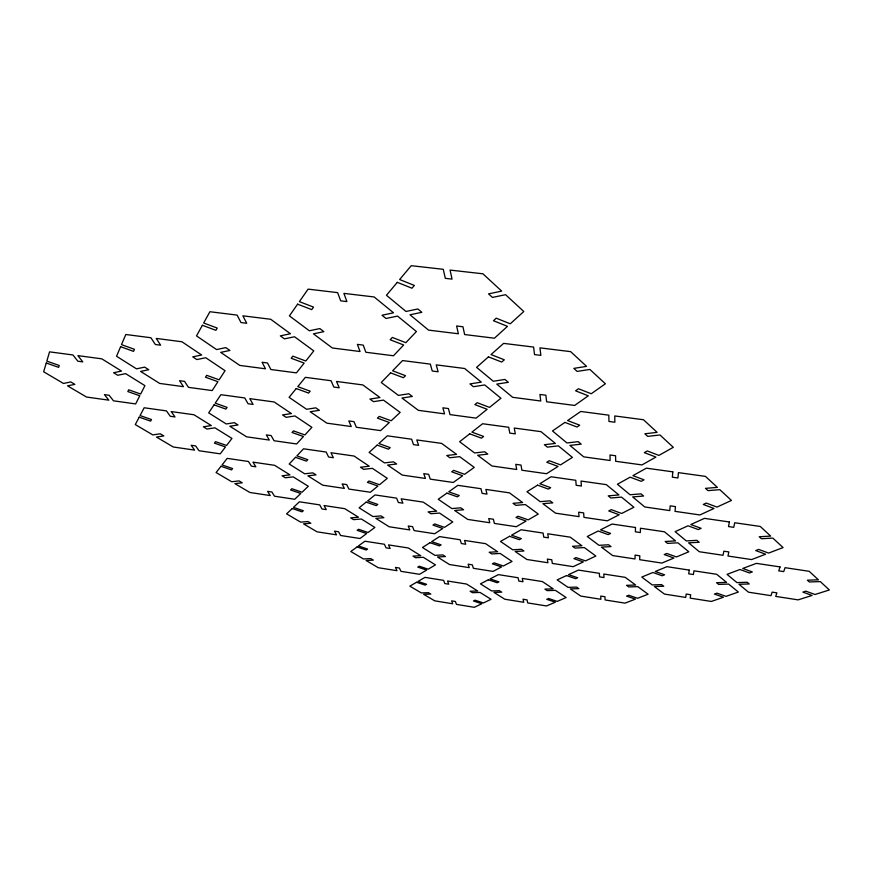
<?xml version="1.0" encoding="UTF-8"?>
<svg xmlns="http://www.w3.org/2000/svg" width="873" height="873" viewBox="0 0 873 873"><rect width="100%" height="100%" fill="white"/><g stroke="black" fill="none" stroke-linecap="round" stroke-linejoin="round"><path stroke-width="1.31" d="M635.489 527.499L635.38 531.821L640.324 532.552L640.466 528.241L664.429 531.788L675.549 540.911L665.193 541.489L667.518 543.377L677.863 542.81L688.797 551.78L676.477 556.952L666.776 553.471L664.244 554.562L673.923 558.022L661.898 563.074L639.68 559.691L639.811 555.817L635.097 555.097L634.998 558.971L612.66 555.566L601.41 547.131L611.024 546.596L608.623 544.774L598.998 545.319L587.256 536.513L598.18 531.013L608.197 534.603L610.576 533.425L600.537 529.824L612.038 524.04L635.489 527.499M672.821 471.846L672.352 477.193L677.917 477.968L678.43 472.631L705.471 476.385L717.355 487.374L705.493 488.367L707.981 490.626L719.821 489.666L731.454 500.436L716.973 507.093L706.257 503.066L703.289 504.463L713.972 508.479L699.895 514.95L675.015 511.349L675.473 506.613L670.191 505.849L669.777 510.596L644.787 506.973L632.674 496.923L643.587 496.039L641 493.856L630.077 494.762L617.397 484.242L630.153 477.171L641.251 481.339L644.034 479.834L632.903 475.654L646.391 468.168L672.821 471.846M689.234 570.091L688.71 573.823L693.402 574.543L693.959 570.811L716.711 574.292L726.576 582.389L716.537 582.717L718.61 584.397L728.628 584.081L738.351 592.047L725.998 596.357L716.951 593.16L714.409 594.066L723.433 597.241L711.342 601.453L690.183 598.136L690.685 594.753L686.2 594.055L685.72 597.427L664.44 594.087L654.39 586.547L663.742 586.252L661.603 584.626L652.24 584.932L641.775 577.075L652.884 572.492L662.203 575.776L664.615 574.794L655.274 571.499L666.961 566.675L689.234 570.091M729.424 521.978L728.497 526.561L733.756 527.325L734.728 522.752L760.252 526.452L770.673 536.098L759.237 536.742L761.431 538.728L772.845 538.106L783.07 547.578L768.633 553.078L758.702 549.423L755.734 550.568L765.632 554.213L751.566 559.571L727.984 556.036L728.857 551.943L723.848 551.19L723.019 555.283L699.317 551.736L688.611 542.842L699.186 542.264L696.905 540.343L686.32 540.933L675.135 531.646L688.044 525.786L698.302 529.573L701.117 528.329L690.827 524.531L704.456 518.355L729.424 521.978M46.258 363.004L43.65 371.778L63.489 383.465L70.778 381.938L74.86 384.349L67.559 385.866L86.525 397.04L108.809 400.161L104.444 394.618L109.147 395.273L113.479 400.816L135.653 403.926L139.789 395.764L127.84 391.562L128.68 389.805L140.673 394.029L144.929 385.648L125.603 373.633L117.713 375.27L113.61 372.738L121.511 371.08L101.803 358.836L77.904 355.638L82.771 361.869L77.85 361.204L72.939 354.973L49.565 351.852L46.815 361.116L59.255 365.492L58.655 367.369L46.258 363.004M780.036 566.915L778.749 570.855L783.725 571.608L785.056 567.679L809.206 571.313L818.394 579.825L807.383 580.185L809.315 581.953L820.314 581.604L829.35 589.973L815.044 594.502L805.812 591.163L802.865 592.112L812.076 595.451L798.108 599.871L775.715 596.401L776.905 592.865L772.158 592.134L771.001 595.67L748.488 592.189L738.984 584.288L749.209 583.961L747.179 582.258L736.943 582.597L727.023 574.347L739.977 569.502L749.503 572.95L752.308 571.913L742.759 568.465L756.4 563.358L780.036 566.915M120.616 346.701L116.546 356.26L136.504 368.843L144.667 367.129L148.759 369.726L140.597 371.418L159.65 383.422L183.472 386.663L179.522 380.683L184.552 381.37L188.459 387.35L212.172 390.58L217.923 381.708L205.504 377.223L206.683 375.314L219.145 379.82L225.059 370.687L205.744 357.734L196.862 359.567L192.758 356.85L201.641 354.984L181.9 341.758L156.223 338.429L160.643 345.195L155.361 344.508L150.898 337.742L125.81 334.501L121.489 344.628L134.453 349.32L133.525 351.361L120.616 346.701M139.2 417.163L135.282 424.573L152.84 434.929L160.206 433.772L163.818 435.922L156.453 437.057L173.269 446.987L194.581 450.097L191.143 445.274L195.639 445.917L199.033 450.741L220.225 453.84L225.474 446.954L214.442 443.124L215.522 441.651L226.587 445.481L231.956 438.421L214.922 427.814L206.988 429.047L203.376 426.81L211.31 425.566L193.97 414.762L171.184 411.565L174.982 416.945L170.29 416.279L166.459 410.899L144.176 407.767L140.051 415.57L151.509 419.542L150.625 421.124L139.2 417.163M202.383 325.28L196.501 335.887L216.58 349.571L225.801 347.629L229.915 350.455L220.694 352.376L239.813 365.416L265.479 368.799L262.064 362.262L267.498 362.972L270.859 369.508L296.438 372.88L304.153 363.092L291.189 358.257L292.793 356.14L305.801 361.007L313.778 350.891L294.528 336.76L284.434 338.855L280.342 335.876L290.436 333.748L270.706 319.267L242.869 315.819L246.71 323.272L240.992 322.552L237.096 315.098L209.902 311.726L203.66 322.988L217.224 328.062L215.904 330.321L202.383 325.28M214.049 404.876L208.68 412.885L226.227 423.962L234.411 422.674L238.013 424.965L229.828 426.231L246.612 436.827L269.299 440.057L266.32 434.896L271.11 435.572L274.057 440.745L296.645 443.964L303.444 436.533L292.029 432.473L293.448 430.88L304.895 434.95L311.89 427.323L294.987 415.963L286.126 417.338L282.546 414.948L291.396 413.562L274.155 401.973L249.787 398.645L253.094 404.439L248.074 403.752L244.724 397.946L220.891 394.694L215.216 403.151L227.1 407.385L225.9 409.088L214.049 404.876M297.606 304.164L289.421 315.884L309.337 330.78L319.824 328.575L323.883 331.653L313.418 333.835L332.34 347.989L360.047 351.513L357.373 344.377L363.233 345.108L365.852 352.256L393.472 355.769L403.675 344.988L390.176 339.772L392.304 337.436L405.847 342.685L416.421 331.522L397.542 316.091L386.019 318.481L381.992 315.24L393.527 312.807L374.146 296.962L343.897 293.372L346.908 301.589L340.699 300.847L337.622 292.63L308.104 289.127L299.384 301.621L313.538 307.11L311.705 309.62L297.606 304.164M220.989 466.291L216.089 472.533L231.705 481.754L239.06 480.903L242.268 482.813L234.913 483.642L249.907 492.481L270.248 495.569L267.585 491.357L271.885 492.001L274.515 496.213L294.747 499.269L300.803 493.452L290.589 489.971L291.844 488.716L302.091 492.219L308.289 486.272L293.175 476.865L285.296 477.771L282.099 475.785L289.978 474.879L274.635 465.32L252.941 462.144L255.865 466.804L251.391 466.149L248.434 461.49L227.209 458.369L222.048 464.938L232.633 468.561L231.541 469.892L220.989 466.291M296.242 388.54L289.094 397.335L306.598 409.295L315.775 407.844L319.365 410.31L310.188 411.75L326.895 423.165L351.252 426.548L348.818 420.939L353.969 421.648L356.348 427.257L380.606 430.618L389.325 422.499L377.452 418.145L379.264 416.399L391.18 420.775L400.161 412.405L383.454 400.107L373.48 401.667L369.923 399.081L379.908 397.499L362.841 384.938L336.531 381.457L339.226 387.787L333.824 387.066L331.074 380.737L305.364 377.332L297.791 386.641L310.177 391.191L308.584 393.068L296.242 388.54M397.291 282.339L386.444 295.281L405.989 311.465L417.861 308.977L421.845 312.316L409.994 314.771L428.523 330.114L458.39 333.77L456.612 325.989L462.941 326.764L464.643 334.545L494.434 338.2L507.464 326.349L493.474 320.729L496.213 318.165L510.258 323.818L523.789 311.508L505.565 294.692L492.437 297.42L488.531 293.874L501.68 291.113L482.9 273.795L450.064 270.084L452.05 279.12L445.328 278.345L443.255 269.31L411.238 265.687L399.638 279.524L414.369 285.449L411.958 288.221L397.291 282.339M295.5 457.31L289.181 464.021L304.699 473.799L312.818 472.871L316.004 474.89L307.885 475.818L322.748 485.192L344.355 488.4L342.151 483.926L346.701 484.591L348.884 489.066L370.37 492.263L377.933 486.043L367.391 482.354L368.973 481.012L379.537 484.722L387.285 478.339L372.389 468.343L363.648 469.336L360.484 467.23L369.235 466.226L354.078 456.044L330.954 452.727L333.377 457.725L328.608 457.037L326.153 452.039L303.52 448.798L296.864 455.87L307.798 459.7L306.412 461.13L295.5 457.31M390.602 372.869L381.239 382.505L398.448 395.404L408.793 393.767L412.307 396.44L401.973 398.044L418.374 410.332L444.543 413.867L442.862 407.811L448.395 408.553L450.031 414.61L476.112 418.134L487.167 409.273L474.868 404.614L477.182 402.704L489.524 407.385L500.938 398.241L484.722 384.949L473.428 386.706L469.969 383.913L481.274 382.123L464.665 368.504L436.238 364.87L438.104 371.778L432.255 371.025L430.334 364.117L402.562 360.571L392.621 370.796L405.487 375.674L403.413 377.725L390.602 372.869M292.248 508.533L286.595 513.859L300.628 522.141L307.94 521.541L310.832 523.254L303.52 523.844L317.008 531.81L336.52 534.843L334.468 531.133L338.582 531.777L340.601 535.487L359.992 538.51L366.66 533.556L357.133 530.337L358.53 529.267L368.079 532.497L374.888 527.445L361.357 519.009L353.543 519.642L350.673 517.875L358.487 517.231L344.759 508.675L324.014 505.532L326.251 509.625L321.973 508.97L319.714 504.878L299.395 501.8L293.47 507.388L303.324 510.716L302.08 511.851L292.248 508.533M377.136 445.11L369.104 452.41L384.469 462.897L393.516 461.85L396.658 464.021L387.623 465.058L402.311 475.087L425.413 478.448L423.765 473.635L428.643 474.334L430.258 479.146L453.251 482.485L462.625 475.741L451.712 471.813L453.665 470.361L464.622 474.312L474.246 467.382L459.635 456.644L449.857 457.758L446.758 455.499L456.546 454.364L441.651 443.408L416.803 439.948L418.614 445.339L413.507 444.63L411.652 439.228L387.35 435.834L378.871 443.539L390.22 447.631L388.452 449.18L377.136 445.11M488.444 356.861L476.593 367.369L493.321 381.261L504.932 379.439L508.348 382.309L496.748 384.109L512.669 397.313L540.747 401.002L539.929 394.454L545.876 395.229L546.629 401.776L574.63 405.443L588.304 395.807L575.602 390.831L578.483 388.747L591.228 393.756L605.382 383.782L589.875 369.432L577.14 371.407L573.823 368.384L586.58 366.376L570.658 351.644L539.961 347.858L540.845 355.376L534.538 354.591L533.599 347.072L503.634 343.384L491.008 354.58L504.321 359.807L501.713 362.055L488.444 356.861M366.136 502.128L359.119 507.813L372.978 516.565L381.01 515.899L383.858 517.711L375.827 518.355L389.14 526.757L409.797 529.922L408.204 525.993L412.558 526.659L414.118 530.588L434.667 533.741L442.775 528.471L432.964 525.088L434.656 523.953L444.488 527.357L452.781 521.967L439.512 513.051L430.902 513.75L428.086 511.884L436.696 511.163L423.219 502.117L401.176 498.832L402.911 503.175L398.372 502.499L396.593 498.145L375.019 494.936L367.642 500.906L377.802 504.419L376.263 505.631L366.136 502.128M469.718 433.816L459.613 441.727L474.596 452.967L484.711 451.788L487.778 454.113L477.673 455.269L491.99 465.986L516.718 469.499L515.779 464.338L521.006 465.069L521.89 470.231L546.509 473.723L558.065 466.444L546.793 462.264L549.226 460.693L560.521 464.894L572.415 457.397L558.349 445.874L547.371 447.129L544.381 444.706L555.359 443.429L540.998 431.666L514.273 428.032L515.277 433.87L509.777 433.117L508.719 427.279L482.594 423.743L471.9 432.113L483.642 436.478L481.427 438.159L469.718 433.816M357.057 546.956L350.815 551.507L363.484 558.982L370.719 558.578L373.328 560.128L366.093 560.521L378.271 567.712L396.997 570.702L395.469 567.428L399.408 568.05L400.925 571.335L419.531 574.303L426.668 570.08L417.752 567.112L419.247 566.206L428.185 569.185L435.463 564.886L423.285 557.29L415.57 557.716L412.994 556.112L420.71 555.686L408.368 547.993L388.507 544.894L390.166 548.495L386.062 547.851L384.382 544.25L364.925 541.216L358.399 545.974L367.609 549.052L366.245 550.023L357.057 546.956M446.889 493.125L438.235 499.258L451.876 508.577L460.78 507.835L463.574 509.767L454.68 510.487L467.753 519.424L489.775 522.741L488.727 518.551L493.376 519.239L494.391 523.429L516.292 526.725L526.113 521.061L515.998 517.482L518.049 516.259L528.209 519.861L538.27 514.066L525.35 504.55L515.779 505.336L513.029 503.328L522.611 502.532L509.461 492.852L485.857 489.415L486.992 494.085L482.136 493.376L480.958 488.705L457.867 485.344L448.755 491.805L459.263 495.526L457.365 496.835L446.889 493.125M564.907 422.401L552.489 430.956L566.959 442.96L578.21 441.651L581.167 444.139L569.916 445.416L583.71 456.852L610.118 460.508L610.009 454.986L615.596 455.75L615.661 461.282L641.971 464.927L655.929 457.081L644.329 452.64L647.275 450.948L658.897 455.411L673.301 447.314L659.966 434.983L647.69 436.38L644.841 433.783L657.129 432.364L643.477 419.738L614.767 415.952L614.843 422.237L608.95 421.452L608.808 415.166L580.763 411.467L567.592 420.546L579.705 425.195L576.977 427.017L564.907 422.401M430.029 542.679L422.477 547.502L434.929 555.359L442.851 554.922L445.405 556.548L437.493 556.974L449.453 564.525L469.238 567.646L468.146 564.187L472.315 564.842L473.384 568.301L493.049 571.4L501.549 566.937L492.394 563.816L494.173 562.867L503.35 565.988L512.036 561.437L500.153 553.46L491.695 553.919L489.175 552.238L497.643 551.769L485.584 543.661L464.545 540.431L465.713 544.239L461.37 543.563L460.169 539.765L439.556 536.589L431.644 541.642L441.116 544.872L439.468 545.898L430.029 542.679M537.572 485.148L526.965 491.739L540.191 501.659L550.066 500.84L552.773 502.881L542.908 503.688L555.566 513.182L579.039 516.641L578.679 512.178L583.644 512.909L583.961 517.373L607.324 520.821L619.186 514.754L608.765 510.956L611.264 509.657L621.707 513.466L633.885 507.246L621.521 497.108L610.86 497.981L608.23 495.853L618.902 494.958L606.309 484.635L581.025 481.045L581.385 486.043L576.18 485.301L575.776 480.292L551.049 476.778L539.863 483.729L550.688 487.691L548.375 489.087L537.572 485.148M416.53 582.269L409.841 586.154L421.31 592.92L428.457 592.691L430.815 594.087L423.667 594.317L434.71 600.831L452.705 603.778L451.603 600.864L455.39 601.486L456.47 604.389L474.334 607.313L481.831 603.723L473.461 600.962L475.032 600.188L483.424 602.959L491.052 599.293L480.052 592.44L472.468 592.68L470.132 591.239L477.727 590.988L466.597 584.059L447.565 581.003L448.744 584.179L444.815 583.557L443.615 580.37L424.965 577.38L417.971 581.44L426.602 584.288L425.14 585.106L416.53 582.269M509.603 536.295L500.502 541.446L512.691 549.783L521.41 549.292L523.909 551.005L515.19 551.485L526.877 559.484L547.906 562.747L547.349 559.08L551.78 559.768L552.303 563.423L573.201 566.664L583.328 561.906L573.899 558.622L576.027 557.596L585.477 560.903L595.844 556.036L584.343 547.567L574.991 548.08L572.546 546.291L581.898 545.767L570.222 537.168L547.764 533.774L548.353 537.833L543.726 537.135L543.104 533.076L521.126 529.758L511.567 535.182L521.323 538.597L519.348 539.689L509.603 536.295M488.378 579.77L480.445 583.851L491.663 590.945L499.443 590.694L501.746 592.156L493.976 592.396L504.769 599.216L523.724 602.283L523.058 599.238L527.052 599.882L527.696 602.916L546.531 605.96L555.326 602.195L546.749 599.315L548.593 598.496L557.181 601.399L566.14 597.558L555.468 590.366L547.185 590.628L544.916 589.122L553.209 588.849L542.384 581.582L522.272 578.406L522.982 581.734L518.824 581.08L518.093 577.74L498.385 574.63L490.08 578.897L498.93 581.876L497.206 582.749L488.378 579.77M566.544 575.558L557.138 579.901L568.061 587.365L576.595 587.092L578.832 588.631L570.309 588.904L580.807 596.084L600.897 599.282L600.744 596.073L604.978 596.739L605.098 599.958L625.057 603.134L635.38 599.14L626.574 596.106L628.746 595.255L637.574 598.289L648.104 594.218L637.825 586.645L628.724 586.929L626.53 585.336L635.653 585.041L625.221 577.348L603.832 574.03L603.963 577.566L599.555 576.878L599.391 573.332L578.439 570.08L568.574 574.63L577.675 577.762L575.634 578.69L566.544 575.558"/></g></svg>
